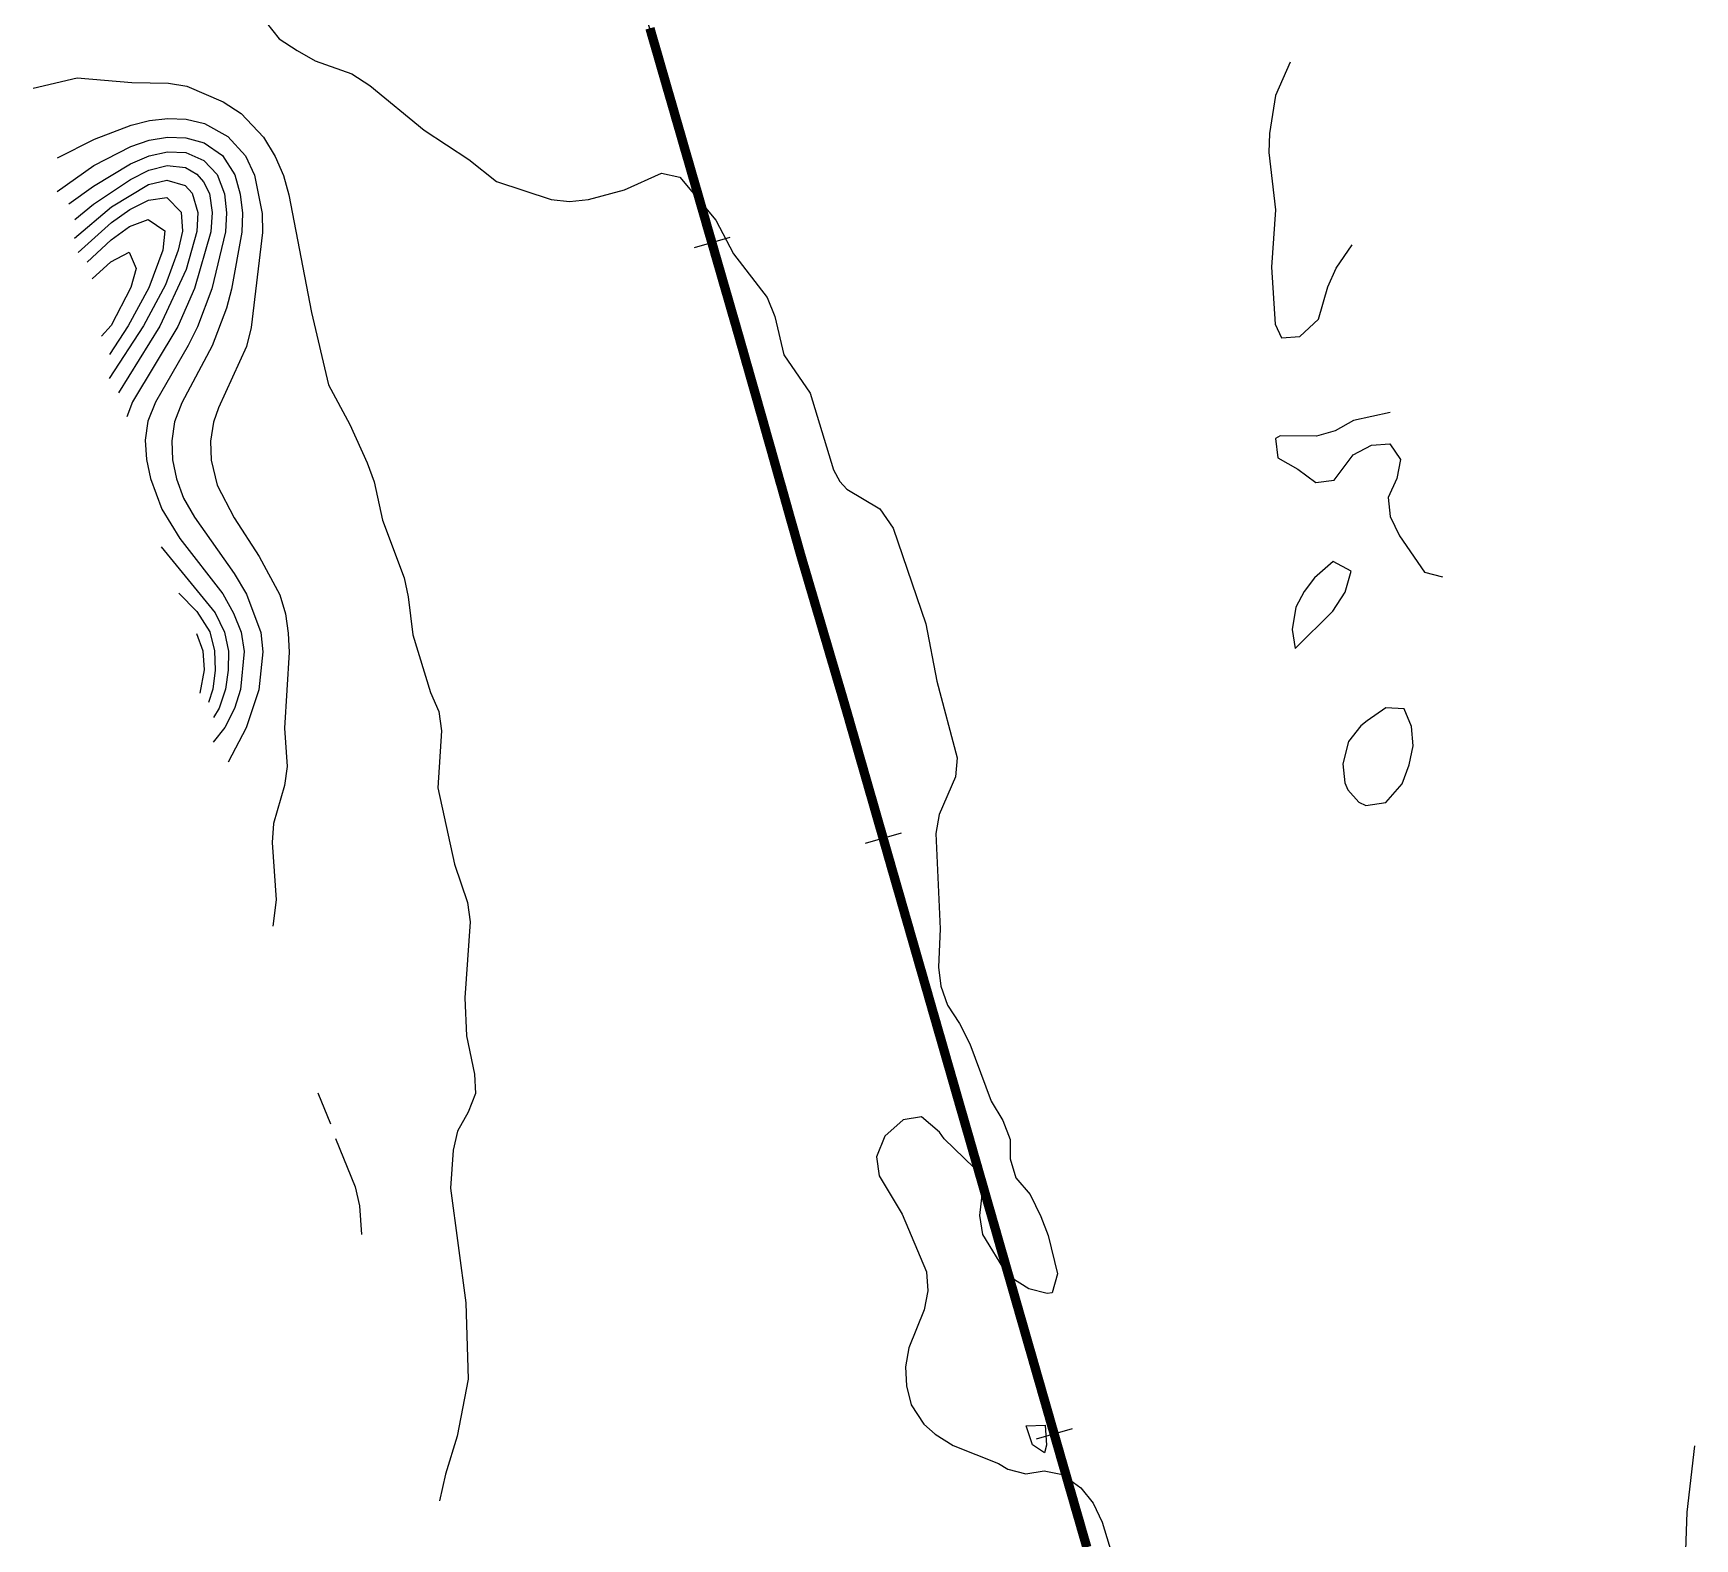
# Model space of a CAD drawing. Header units: metres. Extents: x 697254 to 930473, y 8023396 to 8227001.
# Drawn here: x 816000 to 818683, y 8092965 to 8095396 of the extents above; entities that cross this region are included whole.
import ezdxf

# ---------------------------------------------------------------- set-up
doc = ezdxf.new("R2010")
doc.units = ezdxf.units.M
for name, color, linetype in [('ALIGNMENT_FITTED', 4, 'Continuous'), ('CENTRELINE', 7, 'Continuous'), ('CHAINAGE', 7, 'Continuous'), ('CONTOUR_10M', 33, 'Continuous'), ('CONTOUR_INDEX_50M', 34, 'Continuous'), ('GRADE_0-4', 3, 'Continuous')]:
    doc.layers.add(name, color=color, linetype=linetype)

msp = doc.modelspace()

# ---------------------------------------------------------------- linework, layer by layer
at = {"layer": 'ALIGNMENT_FITTED'}
msp.add_line((817846.4, 8092449.6), (816690.1, 8096465.3), dxfattribs=at)
at = {"layer": 'CENTRELINE'}
msp.add_polyline3d([(817698.8, 8092961.2, 1121), (817696, 8092970.8, 1121), (817693.2, 8092980.4, 1121), (817690.5, 8092990, 1121), (817687.7, 8092999.7, 1121.2), (817684.9, 8093009.3, 1121.5), (817682.1, 8093018.9, 1121.8), (817679.4, 8093028.5, 1121.7), (817676.6, 8093038.1, 1121.2), (817673.8, 8093047.7, 1120.7), (817671, 8093057.4, 1120.3), (817668.3, 8093067, 1120.1), (817665.5, 8093076.6, 1120), (817662.7, 8093086.2, 1119.9), (817659.9, 8093095.8, 1120.2), (817657.2, 8093105.4, 1120.4), (817654.4, 8093115.1, 1120.5), (817651.6, 8093124.7, 1120.6), (817648.9, 8093134.3, 1120.9), (817646.1, 8093143.9, 1121.5), (817643.3, 8093153.5, 1121.3), (817640.6, 8093163.2, 1120.5), (817637.8, 8093172.8, 1119.6), (817635.1, 8093182.4, 1119.2), (817632.3, 8093192, 1119.4), (817629.5, 8093201.6, 1119.4), (817626.8, 8093211.3, 1119.3), (817624, 8093220.9, 1118.8), (817621.2, 8093230.5, 1118.3), (817618.5, 8093240.1, 1118), (817615.7, 8093249.7, 1117.4), (817613, 8093259.4, 1116.8), (817610.2, 8093269, 1116.3), (817607.4, 8093278.6, 1116.6), (817604.7, 8093288.2, 1117), (817601.9, 8093297.8, 1117.4), (817599.2, 8093307.5, 1117.7), (817596.4, 8093317.1, 1117.9), (817593.6, 8093326.7, 1118.2), (817590.9, 8093336.3, 1118.5), (817588.1, 8093345.9, 1118.9), (817585.3, 8093355.6, 1119.2), (817582.6, 8093365.2, 1119.3), (817579.8, 8093374.8, 1119.6), (817577.1, 8093384.4, 1119.8), (817574.3, 8093394, 1120), (817571.5, 8093403.6, 1120.3), (817568.8, 8093413.3, 1120.5), (817566, 8093422.9, 1120.7), (817563.2, 8093432.5, 1120.7), (817560.5, 8093442.1, 1120.6), (817557.7, 8093451.7, 1120.4), (817555, 8093461.4, 1120.7), (817552.2, 8093471, 1121.5), (817549.4, 8093480.6, 1122.3), (817546.7, 8093490.2, 1122.3), (817543.9, 8093499.8, 1121.1), (817541.1, 8093509.5, 1120.2), (817538.4, 8093519.1, 1119.5), (817535.6, 8093528.7, 1119.5), (817532.9, 8093538.3, 1119.6), (817530.1, 8093547.9, 1119.7), (817527.3, 8093557.6, 1119.6), (817524.6, 8093567.2, 1119.5), (817521.8, 8093576.8, 1119.4), (817519, 8093586.4, 1120.1), (817516.3, 8093596, 1120.8), (817513.5, 8093605.7, 1121.5), (817510.8, 8093615.3, 1121.8), (817508, 8093624.9, 1122), (817505.2, 8093634.5, 1122.1), (817502.5, 8093644.1, 1122.1), (817499.7, 8093653.8, 1121.8), (817496.9, 8093663.4, 1121.8), (817494.2, 8093673, 1122), (817491.4, 8093682.6, 1122.3), (817488.7, 8093692.2, 1122.6), (817485.9, 8093701.9, 1122.7), (817483.1, 8093711.5, 1122.4), (817480.4, 8093721.1, 1122), (817477.6, 8093730.7, 1121.7), (817474.8, 8093740.3, 1121.6), (817472.1, 8093750, 1121.9), (817469.3, 8093759.6, 1122.3), (817466.6, 8093769.2, 1122.6), (817463.8, 8093778.8, 1122), (817461, 8093788.4, 1121.5), (817458.3, 8093798.1, 1121.1), (817455.5, 8093807.7, 1120.8), (817452.7, 8093817.3, 1120.5), (817450, 8093826.9, 1120.3), (817447.2, 8093836.5, 1120.3), (817444.5, 8093846.2, 1120.4), (817441.7, 8093855.8, 1120.4), (817438.9, 8093865.4, 1120.4), (817436.2, 8093875, 1120.5), (817433.4, 8093884.6, 1120.5), (817430.6, 8093894.3, 1120.6), (817427.9, 8093903.9, 1120.7), (817425.1, 8093913.5, 1120.7), (817422.4, 8093923.1, 1120.8), (817419.6, 8093932.7, 1120.9), (817416.8, 8093942.4, 1121.1), (817414.1, 8093952, 1121.1), (817411.3, 8093961.6, 1121.3), (817408.5, 8093971.2, 1121.5), (817405.8, 8093980.8, 1121.7), (817403, 8093990.4, 1121.5), (817400.3, 8094000.1, 1121.5), (817397.5, 8094009.7, 1121.5), (817394.7, 8094019.3, 1121.6), (817392, 8094028.9, 1121.6), (817389.2, 8094038.5, 1121.5), (817386.4, 8094048.2, 1121.5), (817383.7, 8094057.8, 1121.4), (817380.9, 8094067.4, 1121.4), (817378.2, 8094077, 1121.4), (817375.4, 8094086.6, 1121.6), (817372.6, 8094096.3, 1121.6), (817369.9, 8094105.9, 1121.7), (817367.1, 8094115.5, 1121.8), (817364.3, 8094125.1, 1121.9), (817361.6, 8094134.7, 1122.2), (817358.8, 8094144.4, 1122.3), (817356.1, 8094154, 1122.5), (817353.3, 8094163.6, 1122.7), (817350.5, 8094173.2, 1122.4), (817347.8, 8094182.8, 1122.1), (817345, 8094192.5, 1122), (817342.2, 8094202.1, 1121.9), (817339.5, 8094211.7, 1121.9), (817336.7, 8094221.3, 1121.8), (817333.9, 8094230.9, 1121.9), (817331.2, 8094240.6, 1122.3), (817328.4, 8094250.2, 1122.8), (817325.7, 8094259.8, 1123.3), (817322.9, 8094269.4, 1123.6), (817320.1, 8094279, 1124), (817317.4, 8094288.7, 1124.4), (817314.6, 8094298.3, 1124.2), (817311.8, 8094307.9, 1123.7), (817309, 8094317.5, 1123.3), (817306.2, 8094327.1, 1122.9), (817303.4, 8094336.7, 1122.6), (817300.5, 8094346.3, 1122.5), (817297.7, 8094355.9, 1122.5), (817294.9, 8094365.5, 1122.6), (817292.1, 8094375.1, 1122.7), (817289.2, 8094384.7, 1122.7), (817286.4, 8094394.3, 1122.6), (817283.6, 8094403.9, 1122.4), (817280.8, 8094413.5, 1122.3), (817277.9, 8094423.1, 1122.4), (817275.1, 8094432.7, 1122.4), (817272.3, 8094442.3, 1122.5), (817269.5, 8094451.9, 1122.7), (817266.6, 8094461.5, 1122.9), (817263.8, 8094471.1, 1122.9), (817261, 8094480.7, 1122.7), (817258.2, 8094490.3, 1122.3), (817255.3, 8094499.9, 1121.9), (817252.5, 8094509.5, 1121.7), (817249.7, 8094519.1, 1121.6), (817246.9, 8094528.7, 1121.6), (817244, 8094538.3, 1121.6), (817241.2, 8094547.9, 1121.8), (817238.4, 8094557.5, 1122), (817235.7, 8094567.2, 1122.1), (817233, 8094576.8, 1122.1), (817230.3, 8094586.4, 1122), (817227.6, 8094596.1, 1122), (817224.8, 8094605.7, 1121.8), (817222.1, 8094615.3, 1121.7), (817219.4, 8094625, 1121.7), (817216.7, 8094634.6, 1121.7), (817214, 8094644.2, 1121.7), (817211.3, 8094653.9, 1121.7), (817208.6, 8094663.5, 1121.7), (817205.8, 8094673.1, 1121.8), (817203.1, 8094682.8, 1121.9), (817200.4, 8094692.4, 1121.9), (817197.7, 8094702, 1122), (817195, 8094711.7, 1122.2), (817192.3, 8094721.3, 1122.6), (817189.6, 8094730.9, 1122.5), (817186.8, 8094740.6, 1122.2), (817184.1, 8094750.2, 1121.7), (817181.4, 8094759.8, 1121.3), (817178.7, 8094769.5, 1121.1), (817176, 8094779.1, 1120.9), (817173.2, 8094788.7, 1120.9), (817170.5, 8094798.4, 1120.8), (817167.8, 8094808, 1120.8), (817165, 8094817.6, 1120.8), (817162.3, 8094827.2, 1120.9), (817159.5, 8094836.9, 1121), (817156.8, 8094846.5, 1121.1), (817154.1, 8094856.1, 1121), (817151.3, 8094865.7, 1121), (817148.6, 8094875.4, 1121), (817145.9, 8094885, 1121.4), (817143.1, 8094894.6, 1122.1), (817140.4, 8094904.3, 1122.9), (817137.6, 8094913.9, 1123.4), (817134.9, 8094923.5, 1123.5), (817132.1, 8094933.1, 1123.5), (817129.3, 8094942.7, 1123.5), (817126.5, 8094952.3, 1123.1), (817123.8, 8094962, 1122.8), (817121, 8094971.6, 1122.4), (817118.2, 8094981.2, 1121.8), (817115.4, 8094990.8, 1121.3), (817112.6, 8095000.4, 1120.9), (817109.9, 8095010, 1121), (817107.1, 8095019.6, 1121.1), (817104.3, 8095029.3, 1121.2), (817101.5, 8095038.9, 1121.1), (817098.8, 8095048.5, 1120.7), (817096, 8095058.1, 1120.5), (817093.2, 8095067.7, 1120.6), (817090.4, 8095077.3, 1120.7), (817087.6, 8095087, 1121), (817084.9, 8095096.6, 1121.1), (817082.1, 8095106.2, 1120.7), (817079.3, 8095115.8, 1120.3), (817076.5, 8095125.4, 1119.7), (817073.8, 8095135, 1119.8), (817071, 8095144.6, 1120), (817068.2, 8095154.3, 1120.2), (817065.4, 8095163.9, 1120.1), (817062.6, 8095173.5, 1119.9), (817059.9, 8095183.1, 1119.6), (817057.1, 8095192.7, 1119.4), (817054.3, 8095202.3, 1119.4), (817051.5, 8095211.9, 1119.4), (817048.7, 8095221.6, 1119.4), (817046, 8095231.2, 1119.1), (817043.2, 8095240.8, 1118.8), (817040.4, 8095250.4, 1118.5), (817037.6, 8095260, 1118.6), (817034.9, 8095269.6, 1118.8), (817032.1, 8095279.3, 1119), (817029.3, 8095288.9, 1119), (817026.5, 8095298.5, 1118.8), (817023.7, 8095308.1, 1118.6), (817021, 8095317.7, 1118.4), (817018.2, 8095327.3, 1118.2), (817015.4, 8095336.9, 1118.1), (817012.6, 8095346.6, 1118.1), (817009.9, 8095356.2, 1118), (817007.1, 8095365.8, 1117.9), (817004.3, 8095375.4, 1117.7), (817001.5, 8095385, 1117.7), (816998.7, 8095394.6, 1117.7), (816996, 8095404.2, 1117.6)], dxfattribs=at)
at = {"layer": 'CHAINAGE'}
for p, q in [((817124.8, 8095066.4), (817067.2, 8095049.8)), ((817401.5, 8094104.5), (817343.8, 8094088)), ((817677.7, 8093142.6), (817620, 8093126))]:
    msp.add_line(p, q, dxfattribs=at)
at = {"layer": 'CONTOUR_10M'}
for points, elevation in [([(816376.4, 8095412.9), (816396.9, 8095387.3), (816426.2, 8095368.2), (816455.5, 8095351.4), (816514.3, 8095330.6), (816543.6, 8095311.7), (816631.2, 8095239.7), (816703.3, 8095192.5), (816748.3, 8095156.9), (816836.5, 8095127.8), (816866.1, 8095124.6), (816896.5, 8095128), (816955.1, 8095143.4), (817014.6, 8095170.4), (817044.1, 8095163.7), (817102.2, 8095094.5), (817130.9, 8095039.9), (817185.2, 8094969.7), (817197.9, 8094938.7), (817212.3, 8094876.9), (817254.6, 8094814.8), (817292.3, 8094691.1), (817302.7, 8094672.3), (817314.1, 8094660), (817367.1, 8094628.4), (817388.6, 8094597.3), (817441.3, 8094442.6), (817459.1, 8094350), (817492.2, 8094226.4), (817489.3, 8094195.7), (817463.1, 8094134.6), (817457.9, 8094103.9), (817464.7, 8093949.9), (817462.2, 8093888.4), (817465.7, 8093857.6), (817476.4, 8093826.6), (817496.2, 8093797.1), (817512.7, 8093764.5), (817547.2, 8093671.7), (817565.7, 8093640.6), (817577.9, 8093609.7), (817577.8, 8093578.9), (817587.1, 8093548), (817610.3, 8093521.4), (817627.4, 8093485.8), (817639.4, 8093454.9), (817654.3, 8093393.1), (817645.6, 8093362.4), (817637.4, 8093361.5), (817607.9, 8093368.8), (817578.6, 8093386.9), (817571.6, 8093394.4), (817533.9, 8093456.5), (817528.7, 8093487.3), (817536, 8093548.8), (817471, 8093611.3), (817463.9, 8093621.8), (817434.7, 8093646.3), (817405.1, 8093641.7), (817375.1, 8093615.3), (817361.8, 8093582.2), (817366.3, 8093551.4), (817403.1, 8093489.3), (817442.8, 8093396.3), (817444.8, 8093365.5), (817438.8, 8093334.9), (817414.3, 8093273.7), (817408.9, 8093243), (817410.6, 8093212.2), (817418.1, 8093181.3), (817438.2, 8093150.2), (817456.4, 8093134.2), (817485.7, 8093116), (817559.2, 8093086.8), (817573.8, 8093077.7), (817603.3, 8093069.9), (817632.9, 8093075), (817662.4, 8093069), (817691.7, 8093047.7), (817711.7, 8093022.9), (817726.2, 8092991.9), (817745.3, 8092930.1)], 1120), ([(818030, 8095349.3), (818006.5, 8095295.5), (817996.6, 8095234.1), (817995.3, 8095203.4), (818006.2, 8095110.9), (818000, 8095018.6), (818005.7, 8094926.2), (818016.1, 8094904.4), (818045.7, 8094906.5), (818075.7, 8094934.7), (818090.8, 8094986.5), (818104.4, 8095017), (818130, 8095054.4)], 1110), ([(815999.9, 8095307.4), (816070.6, 8095324.1), (816159.2, 8095316.5), (816218.3, 8095315.8), (816247.8, 8095310.7), (816306.6, 8095285.7), (816335.9, 8095266.6), (816372, 8095228.4), (816390.6, 8095197.3), (816404.3, 8095166.3), (816413, 8095135.4), (816449.2, 8094945.2), (816477, 8094828.7), (816511.5, 8094764.7), (816539.3, 8094702.7), (816550.3, 8094671.7), (816564, 8094610), (816599, 8094517.1), (816605.7, 8094486.3), (816613, 8094424.6), (816641.5, 8094331.8), (816655.1, 8094300.9), (816659.3, 8094270), (816653.4, 8094177.8), (816680.1, 8094054.3), (816701.3, 8093992.4), (816705.4, 8093961.6), (816697.2, 8093838.6), (816699.9, 8093777.1), (816712.8, 8093715.3), (816714.2, 8093684.5), (816702.2, 8093653.9), (816685.1, 8093623.4), (816677.9, 8093592.8), (816673.9, 8093531.3), (816698.8, 8093346.3), (816702.4, 8093223.1), (816684.8, 8093131.1), (816665.6, 8093069.8), (816656.3, 8093026.3)], 1130), ([(816039, 8095194.9), (816098.6, 8095225), (816158.1, 8095247.7), (816187.8, 8095255.3), (816217.5, 8095258.7), (816247, 8095257.4), (816276.5, 8095250.7), (816314.2, 8095229.3), (816342.7, 8095198), (816357.5, 8095167), (816369.7, 8095105.3), (816370.2, 8095074.5), (816351.7, 8094921), (816344.2, 8094890.3), (816299, 8094791.5), (816291.1, 8094768), (816286.4, 8094737.3), (816287.2, 8094706.6), (816297.1, 8094666.4), (816324.2, 8094613.7), (816365, 8094551.5), (816398, 8094489.5), (816407.6, 8094458.5), (816411.8, 8094427.7), (816413.3, 8094396.9), (816405.6, 8094273.9), (816410.2, 8094212.3), (816405.7, 8094181.6), (816388.2, 8094120.3), (816385.8, 8094089.6), (816392.3, 8093997.2), (816386.7, 8093954.2)], 1140), ([(816057.4, 8095120.6), (816097.5, 8095149.4), (816157.2, 8095185.3), (816187, 8095198.2), (816216.6, 8095204.9), (816246.2, 8095203.5), (816275.6, 8095190.9), (816297.2, 8095168), (816308.9, 8095137), (816312.2, 8095106.2), (816310.3, 8095075.5), (816288.3, 8094983.5), (816265.2, 8094922.3), (816250.3, 8094891.8), (816197.5, 8094800.3), (816185.2, 8094769.7), (816180.8, 8094739), (816182.7, 8094708.2), (816189.3, 8094677.3), (816207.8, 8094628), (816236.6, 8094580.3), (816306.1, 8094490.9), (816323.5, 8094459.8), (816335.7, 8094428.9), (816340.5, 8094398), (816334.6, 8094336.6), (816324.8, 8094305.9), (816309.2, 8094275.4), (816290.7, 8094251.4)], 1160), ([(816066.6, 8095065.4), (816126.5, 8095116), (816186.2, 8095151.9), (816215.9, 8095159), (816245.4, 8095150.1), (816256.5, 8095137.8), (816265.5, 8095106.9), (816263.9, 8095076.2), (816246.7, 8095014.9), (816204.6, 8094923.2), (816137.6, 8094815.7)], 1180), ([(816067.1, 8095095.4), (816097, 8095120), (816156.8, 8095160.1), (816186.6, 8095175.3), (816216.3, 8095182.5), (816245.8, 8095179.2), (816264.3, 8095168.5), (816275, 8095156.3), (816284.4, 8095137.4), (816288.8, 8095106.6), (816286.6, 8095075.8), (816260.2, 8094983.9), (816233.5, 8094922.8), (816160.5, 8094800.8), (816150.9, 8094776.9)], 1170), ([(816072.5, 8095041.9), (816126.2, 8095090.5), (816156.1, 8095111.7), (816185.9, 8095126.7), (816215.5, 8095130.9), (816238.9, 8095107.3), (816240.8, 8095076.5), (816233.9, 8095045.9), (816213.3, 8094989.9), (816178.2, 8094923.6), (816122.3, 8094838.8)], 1190), ([(816095.2, 8094999.7), (816125.2, 8095026.9), (816155, 8095042.8), (816166.2, 8095016.1), (816157.6, 8094985.5), (816125.7, 8094924.4), (816110.4, 8094907.3)], 1210), ([(818191.7, 8094783.7), (818132.3, 8094771.1), (818102.5, 8094754), (818072.8, 8094745.4), (818013.6, 8094746.2), (818006.3, 8094741.6), (818010, 8094710.8), (818042.4, 8094692.3), (818071.6, 8094670.9), (818101.3, 8094674.8), (818131.5, 8094715.6), (818161.3, 8094730.9), (818190.9, 8094733.1), (818208.2, 8094707.7), (818202.3, 8094677), (818188.3, 8094646.5), (818191.5, 8094615.7), (818206.8, 8094584.6), (818246.8, 8094525.9), (818276.3, 8094518.7)], 1110), ([(816206.8, 8094566.7), (816293.8, 8094460.3), (816309, 8094429.3), (816315.1, 8094398.4), (816314.9, 8094367.6), (816310.7, 8094336.9), (816300.4, 8094306.3), (816291.3, 8094291.5)], 1170), ([(818099.2, 8094543.2), (818069.3, 8094517), (818052.6, 8094494.7), (818038.9, 8094469.4), (818033.4, 8094433.5), (818037.9, 8094402.7), (818098.9, 8094463.2), (818119, 8094493.7), (818128.6, 8094527.8), (818099.2, 8094543.2)], 1110), ([(816235.3, 8094492.3), (816264.4, 8094462.3), (816284.9, 8094429.6), (816292.8, 8094398.8), (816293.8, 8094368), (816289.9, 8094337.3), (816282.9, 8094315.8)], 1180), ([(816263.8, 8094426.8), (816273.8, 8094399), (816276, 8094368.2), (816269.1, 8094330.6)], 1190), ([(818154.4, 8094286.1), (818144.2, 8094277.9), (818124.3, 8094252.7), (818115.3, 8094216.8), (818118.2, 8094186), (818123.1, 8094174.7), (818141, 8094154.9), (818152.3, 8094149.2), (818184.7, 8094154.2), (818211, 8094184.5), (818222.2, 8094215.1), (818228.7, 8094245.8), (818226.1, 8094276.6), (818213.9, 8094305.6), (818184.3, 8094307.2), (818154.4, 8094286.1)], 1110), ([(816459.4, 8093685.5), (816479.9, 8093635.3)], 1140), ([(816487.9, 8093611.7), (816519.7, 8093533.7), (816526.7, 8093502.8), (816530.1, 8093456.3)], 1140), ([(817603.8, 8093147.7), (817634.1, 8093148.5), (817636.4, 8093116.4), (817633.4, 8093103.8), (817614.1, 8093116.8), (817603.8, 8093147.7)], 1120), ([(818667.1, 8092885.1), (818671.4, 8093008.1), (818683.5, 8093115.5)], 1120)]:
    msp.add_lwpolyline(points, dxfattribs=dict(at, elevation=elevation))
at = {"layer": 'CONTOUR_INDEX_50M'}
for points, elevation in [([(816038.4, 8095140.9), (816098, 8095182.6), (816157.6, 8095213.1), (816187.3, 8095223.5), (816217, 8095228.5), (816246.6, 8095227.5), (816276, 8095219.3), (816305.5, 8095198.6), (816325.7, 8095167.5), (816334.2, 8095136.6), (816337.8, 8095105.8), (816336.8, 8095075.1), (816320.3, 8094983), (816312, 8094952.3), (816289.1, 8094891.2), (816239.7, 8094799.6), (816228.3, 8094769), (816223.7, 8094738.3), (816225.1, 8094707.5), (816231.1, 8094676.6), (816242.6, 8094645.7), (816260.5, 8094614.7), (816324.5, 8094523.9), (816344.3, 8094490.3), (816367.4, 8094428.4), (816370.8, 8094397.6), (816364.5, 8094336.1), (816343.8, 8094274.9), (816314.6, 8094219.2)], 1150), ([(816087, 8095026.3), (816125.7, 8095062.8), (816155.6, 8095084), (816185.4, 8095095.4), (816212.4, 8095077), (816209.4, 8095046.2), (816186.8, 8094985), (816153.2, 8094924), (816122.9, 8094877.6)], 1200)]:
    msp.add_lwpolyline(points, dxfattribs=dict(at, elevation=elevation))
at = {"layer": 'GRADE_0-4', "const_width": 15}
msp.add_lwpolyline([(817701.6, 8092951.6), (817698.8, 8092961.2), (817696, 8092970.8), (817693.2, 8092980.4), (817690.5, 8092990), (817687.7, 8092999.7), (817684.9, 8093009.3), (817682.1, 8093018.9), (817679.4, 8093028.5), (817676.6, 8093038.1), (817673.8, 8093047.7), (817671, 8093057.4), (817668.3, 8093067), (817665.5, 8093076.6), (817662.7, 8093086.2), (817659.9, 8093095.8), (817657.2, 8093105.4), (817654.4, 8093115.1), (817651.6, 8093124.7), (817648.9, 8093134.3), (817646.1, 8093143.9), (817643.3, 8093153.5), (817640.6, 8093163.2), (817637.8, 8093172.8), (817635.1, 8093182.4), (817632.3, 8093192), (817629.5, 8093201.6), (817626.8, 8093211.3), (817624, 8093220.9), (817621.2, 8093230.5), (817618.5, 8093240.1), (817615.7, 8093249.7), (817613, 8093259.4), (817610.2, 8093269), (817607.4, 8093278.6), (817604.7, 8093288.2), (817601.9, 8093297.8), (817599.2, 8093307.5), (817596.4, 8093317.1), (817593.6, 8093326.7), (817590.9, 8093336.3), (817588.1, 8093345.9), (817585.3, 8093355.6), (817582.6, 8093365.2), (817579.8, 8093374.8), (817577.1, 8093384.4), (817574.3, 8093394), (817571.5, 8093403.6), (817568.8, 8093413.3), (817566, 8093422.9), (817563.2, 8093432.5), (817560.5, 8093442.1), (817557.7, 8093451.7), (817555, 8093461.4), (817552.2, 8093471), (817549.4, 8093480.6), (817546.7, 8093490.2), (817543.9, 8093499.8), (817541.1, 8093509.5), (817538.4, 8093519.1), (817535.6, 8093528.7), (817532.9, 8093538.3), (817530.1, 8093547.9), (817527.3, 8093557.6), (817524.6, 8093567.2), (817521.8, 8093576.8), (817519, 8093586.4), (817516.3, 8093596), (817513.5, 8093605.7), (817510.8, 8093615.3), (817508, 8093624.9), (817505.2, 8093634.5), (817502.5, 8093644.1), (817499.7, 8093653.8), (817496.9, 8093663.4), (817494.2, 8093673), (817491.4, 8093682.6), (817488.7, 8093692.2), (817485.9, 8093701.9), (817483.1, 8093711.5), (817480.4, 8093721.1), (817477.6, 8093730.7), (817474.8, 8093740.3), (817472.1, 8093750), (817469.3, 8093759.6), (817466.6, 8093769.2), (817463.8, 8093778.8), (817461, 8093788.4), (817458.3, 8093798.1), (817455.5, 8093807.7), (817452.7, 8093817.3), (817450, 8093826.9), (817447.2, 8093836.5), (817444.5, 8093846.2), (817441.7, 8093855.8), (817438.9, 8093865.4), (817436.2, 8093875), (817433.4, 8093884.6), (817430.6, 8093894.3), (817427.9, 8093903.9), (817425.1, 8093913.5), (817422.4, 8093923.1), (817419.6, 8093932.7), (817416.8, 8093942.4), (817414.1, 8093952), (817411.3, 8093961.6), (817408.5, 8093971.2), (817405.8, 8093980.8), (817403, 8093990.4), (817400.3, 8094000.1), (817397.5, 8094009.7), (817394.7, 8094019.3), (817392, 8094028.9), (817389.2, 8094038.5), (817386.4, 8094048.2), (817383.7, 8094057.8), (817380.9, 8094067.4), (817378.2, 8094077), (817375.4, 8094086.6), (817372.6, 8094096.3), (817369.9, 8094105.9), (817367.1, 8094115.5), (817364.3, 8094125.1), (817361.6, 8094134.7), (817358.8, 8094144.4), (817356.1, 8094154), (817353.3, 8094163.6), (817350.5, 8094173.2), (817347.8, 8094182.8), (817345, 8094192.5), (817342.2, 8094202.1), (817339.5, 8094211.7), (817336.7, 8094221.3), (817333.9, 8094230.9), (817331.2, 8094240.6), (817328.4, 8094250.2), (817325.7, 8094259.8), (817322.9, 8094269.4), (817320.1, 8094279), (817317.4, 8094288.7), (817314.6, 8094298.3), (817311.8, 8094307.9), (817309, 8094317.5), (817306.2, 8094327.1), (817303.4, 8094336.7), (817300.5, 8094346.3), (817297.7, 8094355.9), (817294.9, 8094365.5), (817292.1, 8094375.1), (817289.2, 8094384.7), (817286.4, 8094394.3), (817283.6, 8094403.9), (817280.8, 8094413.5), (817277.9, 8094423.1), (817275.1, 8094432.7), (817272.3, 8094442.3), (817269.5, 8094451.9), (817266.6, 8094461.5), (817263.8, 8094471.1), (817261, 8094480.7), (817258.2, 8094490.3), (817255.3, 8094499.9), (817252.5, 8094509.5), (817249.7, 8094519.1), (817246.9, 8094528.7), (817244, 8094538.3), (817241.2, 8094547.9), (817238.4, 8094557.5), (817235.7, 8094567.2), (817233, 8094576.8), (817230.3, 8094586.4), (817227.6, 8094596.1), (817224.8, 8094605.7), (817222.1, 8094615.3), (817219.4, 8094625), (817216.7, 8094634.6), (817214, 8094644.2), (817211.3, 8094653.9), (817208.6, 8094663.5), (817205.8, 8094673.1), (817203.1, 8094682.8), (817200.4, 8094692.4), (817197.7, 8094702), (817195, 8094711.7), (817192.3, 8094721.3), (817189.6, 8094730.9), (817186.8, 8094740.6), (817184.1, 8094750.2), (817181.4, 8094759.8), (817178.7, 8094769.5), (817176, 8094779.1), (817173.2, 8094788.7), (817170.5, 8094798.4), (817167.8, 8094808), (817165, 8094817.6), (817162.3, 8094827.2), (817159.5, 8094836.9), (817156.8, 8094846.5), (817154.1, 8094856.1), (817151.3, 8094865.7), (817148.6, 8094875.4), (817145.9, 8094885), (817143.1, 8094894.6), (817140.4, 8094904.3), (817137.6, 8094913.9), (817134.9, 8094923.5), (817132.1, 8094933.1), (817129.3, 8094942.7), (817126.5, 8094952.3), (817123.8, 8094962), (817121, 8094971.6), (817118.2, 8094981.2), (817115.4, 8094990.8), (817112.6, 8095000.4), (817109.9, 8095010), (817107.1, 8095019.6), (817104.3, 8095029.3), (817101.5, 8095038.9), (817098.8, 8095048.5), (817096, 8095058.1), (817093.2, 8095067.7), (817090.4, 8095077.3), (817087.6, 8095087), (817084.9, 8095096.6), (817082.1, 8095106.2), (817079.3, 8095115.8), (817076.5, 8095125.4), (817073.8, 8095135), (817071, 8095144.6), (817068.2, 8095154.3), (817065.4, 8095163.9), (817062.6, 8095173.5), (817059.9, 8095183.1), (817057.1, 8095192.7), (817054.3, 8095202.3), (817051.5, 8095211.9), (817048.7, 8095221.6), (817046, 8095231.2), (817043.2, 8095240.8), (817040.4, 8095250.4), (817037.6, 8095260), (817034.9, 8095269.6), (817032.1, 8095279.3), (817029.3, 8095288.9), (817026.5, 8095298.5), (817023.7, 8095308.1), (817021, 8095317.7), (817018.2, 8095327.3), (817015.4, 8095336.9), (817012.6, 8095346.6), (817009.9, 8095356.2), (817007.1, 8095365.8), (817004.3, 8095375.4), (817001.5, 8095385), (816998.7, 8095394.6), (816996, 8095404.2)], dxfattribs=at)

doc.saveas('drawing.dxf')
